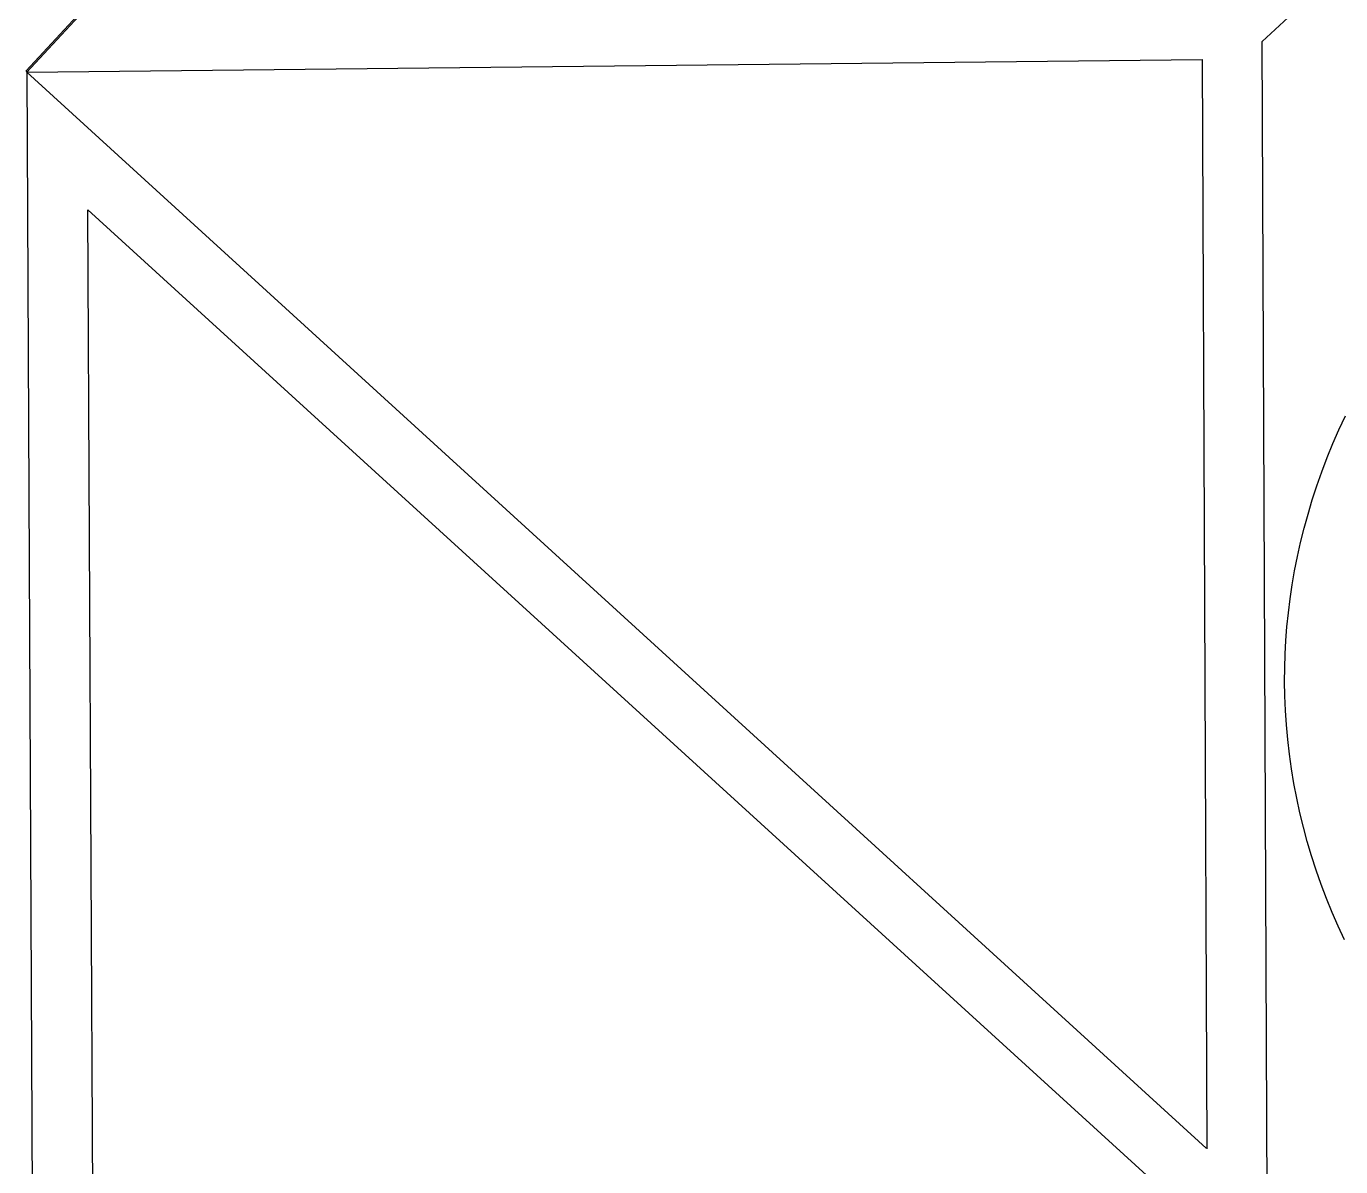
# Model space of a CAD drawing. Header units: millimetres. Extents: x -1480 to 5249, y -840 to 3860.
# Drawn here: x -14.92 to -3.3, y 988.36 to 998.43 of the extents above; entities that cross this region are included whole.
import ezdxf

# ---------------------------------------------------------------- set-up
doc = ezdxf.new("R2010")
doc.units = ezdxf.units.MM
doc.header["$MEASUREMENT"] = 0
doc.layers.add('Utwórz2D linie widoczne', color=7, linetype='Continuous', true_color=0x000000)

msp = doc.modelspace()

# ---------------------------------------------------------------- linework, layer by layer
at = {"layer": 'Utwórz2D linie widoczne'}
for p, q in [((-5.287, 1008.449), (-14.919, 998.036)), ((-5.272, 1008.449), (-14.915, 998.023)), ((-3.996, 998.295), (6.36, 1007.887)), ((-3.95, 987.308), (-3.996, 998.295)), ((-14.915, 998.023), (-4.526, 998.135)), ((-4.526, 998.135), (-4.486, 988.515)), ((-14.915, 998.023), (-14.919, 998.036)), ((-14.915, 998.023), (-14.861, 987.188)), ((-4.493, 988.521), (-14.915, 998.023)), ((-14.327, 987.194), (-14.375, 996.809)), ((-14.375, 996.809), (-3.959, 987.316)), ((-3.319, 994.866), (-3.261, 994.988)), ((-3.372, 994.743), (-3.319, 994.866)), ((-3.423, 994.619), (-3.372, 994.743)), ((-3.47, 994.495), (-3.423, 994.619)), ((-3.514, 994.371), (-3.47, 994.495)), ((-3.555, 994.246), (-3.514, 994.371)), ((-3.592, 994.12), (-3.555, 994.246)), ((-3.626, 993.995), (-3.592, 994.12)), ((-3.657, 993.87), (-3.626, 993.995)), ((-3.685, 993.745), (-3.657, 993.87)), ((-3.71, 993.62), (-3.685, 993.745)), ((-3.731, 993.496), (-3.71, 993.62)), ((-3.75, 993.372), (-3.731, 993.496)), ((-3.765, 993.248), (-3.75, 993.372)), ((-3.778, 993.125), (-3.765, 993.248)), ((-3.787, 993.003), (-3.778, 993.125)), ((-3.794, 992.882), (-3.787, 993.003)), ((-3.798, 992.762), (-3.794, 992.882)), ((-3.8, 992.643), (-3.798, 992.762)), ((-3.797, 992.515), (-3.8, 992.643)), ((-3.792, 992.386), (-3.797, 992.515)), ((-3.783, 992.258), (-3.792, 992.386)), ((-3.771, 992.128), (-3.783, 992.258)), ((-3.756, 991.999), (-3.771, 992.128)), ((-3.738, 991.87), (-3.756, 991.999)), ((-3.717, 991.741), (-3.738, 991.87)), ((-3.692, 991.612), (-3.717, 991.741)), ((-3.664, 991.483), (-3.692, 991.612)), ((-3.633, 991.355), (-3.664, 991.483)), ((-3.598, 991.227), (-3.633, 991.355)), ((-3.561, 991.101), (-3.598, 991.227)), ((-3.52, 990.974), (-3.561, 991.101)), ((-3.476, 990.849), (-3.52, 990.974)), ((-3.428, 990.725), (-3.476, 990.849)), ((-3.378, 990.602), (-3.428, 990.725)), ((-3.325, 990.481), (-3.378, 990.602)), ((-3.268, 990.361), (-3.325, 990.481))]:
    msp.add_line(p, q, dxfattribs=at)

doc.saveas('drawing.dxf')
